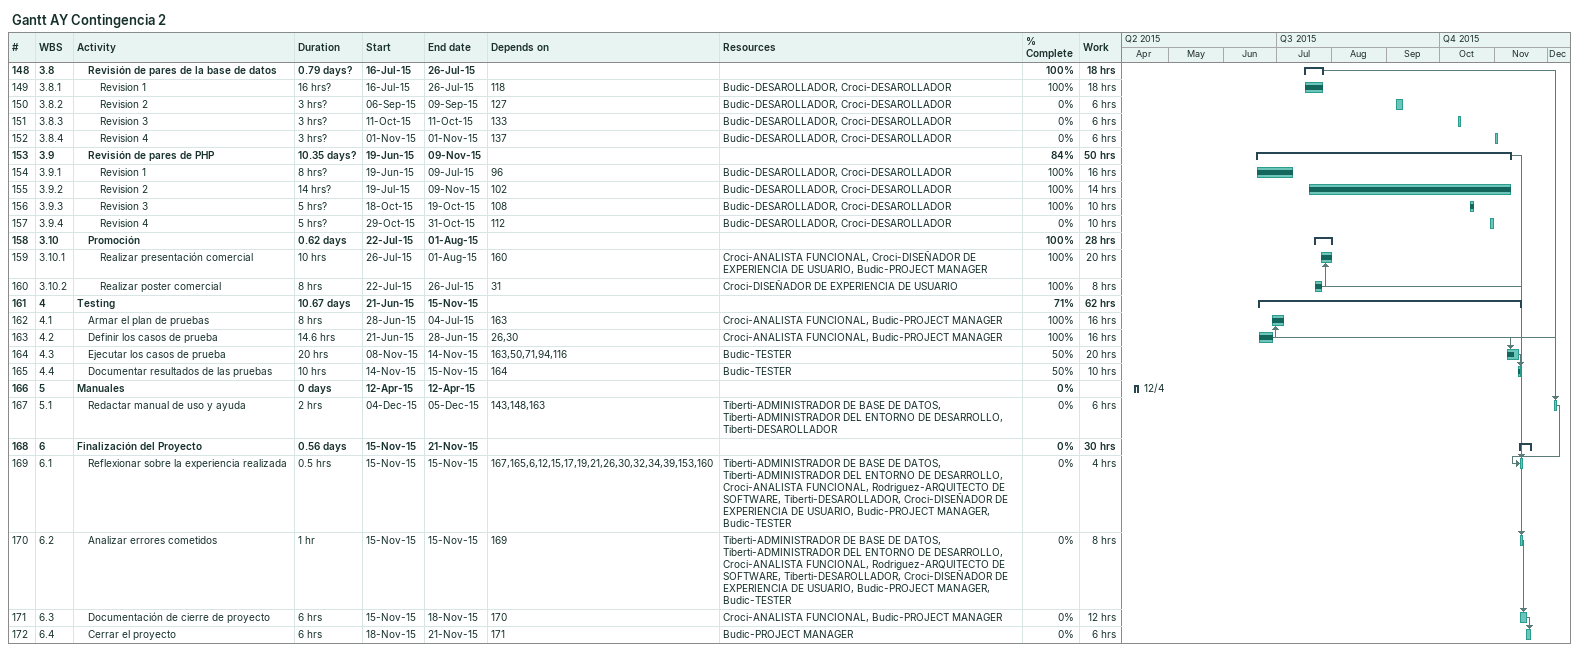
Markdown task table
Gantt AY Contingencia 2

| ID | WBS | Task | Duration | Start | Finish | Predecessors | Resources | % complete | Work (h) |
|---|---|---|---|---|---|---|---|---|---|
| 148 | 3.8 | **Revisión de pares de la base de datos** | 0.79d? | 2015-07-16 | 2015-07-26 |  |  | 100 | 18 |
| 149 | 3.8.1 | Revision 1 | 16h? | 2015-07-16 | 2015-07-26 | 118 | Budic-DESAROLLADOR, Croci-DESAROLLADOR | 100 | 18 |
| 150 | 3.8.2 | Revision 2 | 3h? | 2015-09-06 | 2015-09-09 | 127 | Budic-DESAROLLADOR, Croci-DESAROLLADOR | 0 | 6 |
| 151 | 3.8.3 | Revision 3 | 3h? | 2015-10-11 | 2015-10-11 | 133 | Budic-DESAROLLADOR, Croci-DESAROLLADOR | 0 | 6 |
| 152 | 3.8.4 | Revision 4 | 3h? | 2015-11-01 | 2015-11-01 | 137 | Budic-DESAROLLADOR, Croci-DESAROLLADOR | 0 | 6 |
| 153 | 3.9 | **Revisión de pares de PHP** | 10.35d? | 2015-06-19 | 2015-11-09 |  |  | 84 | 50 |
| 154 | 3.9.1 | Revision 1 | 8h? | 2015-06-19 | 2015-07-09 | 96 | Budic-DESAROLLADOR, Croci-DESAROLLADOR | 100 | 16 |
| 155 | 3.9.2 | Revision 2 | 14h? | 2015-07-19 | 2015-11-09 | 102 | Budic-DESAROLLADOR, Croci-DESAROLLADOR | 100 | 14 |
| 156 | 3.9.3 | Revision 3 | 5h? | 2015-10-18 | 2015-10-19 | 108 | Budic-DESAROLLADOR, Croci-DESAROLLADOR | 100 | 10 |
| 157 | 3.9.4 | Revision 4 | 5h? | 2015-10-29 | 2015-10-31 | 112 | Budic-DESAROLLADOR, Croci-DESAROLLADOR | 0 | 10 |
| 158 | 3.10 | **Promoción** | 0.62d | 2015-07-22 | 2015-08-01 |  |  | 100 | 28 |
| 159 | 3.10.1 | Realizar presentación comercial | 10h | 2015-07-26 | 2015-08-01 | 160 | Croci-ANALISTA FUNCIONAL, Croci-DISEÑADOR DE EXPERIENCIA DE USUARIO, Budic-PROJECT MANAGER | 100 | 20 |
| 160 | 3.10.2 | Realizar poster comercial | 8h | 2015-07-22 | 2015-07-26 | 31 | Croci-DISEÑADOR DE EXPERIENCIA DE USUARIO | 100 | 8 |
| 161 | 4 | **Testing** | 10.67d | 2015-06-21 | 2015-11-15 |  |  | 71 | 62 |
| 162 | 4.1 | Armar el plan de pruebas | 8h | 2015-06-28 | 2015-07-04 | 163 | Croci-ANALISTA FUNCIONAL, Budic-PROJECT MANAGER | 100 | 16 |
| 163 | 4.2 | Definir los casos de prueba | 14.6h | 2015-06-21 | 2015-06-28 | 26, 30 | Croci-ANALISTA FUNCIONAL, Budic-PROJECT MANAGER | 100 | 16 |
| 164 | 4.3 | Ejecutar los casos de prueba | 20h | 2015-11-08 | 2015-11-14 | 163, 50, 71, 94, 116 | Budic-TESTER | 50 | 20 |
| 165 | 4.4 | Documentar resultados de las pruebas | 10h | 2015-11-14 | 2015-11-15 | 164 | Budic-TESTER | 50 | 10 |
| 166 | 5 | **Manuales** | 0d | 2015-04-12 | 2015-04-12 |  |  | 0 |  |
| 167 | 5.1 | Redactar manual de uso y ayuda | 2h | 2015-12-04 | 2015-12-05 | 143, 148, 163 | Tiberti-ADMINISTRADOR DE BASE DE DATOS, Tiberti-ADMINISTRADOR DEL ENTORNO DE DESARROLLO, Tiberti-DESAROLLADOR | 0 | 6 |
| 168 | 6 | **Finalización del Proyecto** | 0.56d | 2015-11-15 | 2015-11-21 |  |  | 0 | 30 |
| 169 | 6.1 | Reflexionar sobre la experiencia realizada | 0.5h | 2015-11-15 | 2015-11-15 | 167, 165, 6, 12, 15, 17, 19, 21, 26, 30, 32, 34, 39, 153, 160 | Tiberti-ADMINISTRADOR DE BASE DE DATOS, Tiberti-ADMINISTRADOR DEL ENTORNO DE DESARROLLO, Croci-ANALISTA FUNCIONAL, Rodriguez-ARQUITECTO DE SOFTWARE, Tiberti-DESAROLLADOR, Croci-DISEÑADOR DE EXPERIENCIA DE USUARIO, Budic-PROJECT MANAGER, Budic-TESTER | 0 | 4 |
| 170 | 6.2 | Analizar errores cometidos | 1h | 2015-11-15 | 2015-11-15 | 169 | Tiberti-ADMINISTRADOR DE BASE DE DATOS, Tiberti-ADMINISTRADOR DEL ENTORNO DE DESARROLLO, Croci-ANALISTA FUNCIONAL, Rodriguez-ARQUITECTO DE SOFTWARE, Tiberti-DESAROLLADOR, Croci-DISEÑADOR DE EXPERIENCIA DE USUARIO, Budic-PROJECT MANAGER, Budic-TESTER | 0 | 8 |
| 171 | 6.3 | Documentación de cierre de proyecto | 6h | 2015-11-15 | 2015-11-18 | 170 | Croci-ANALISTA FUNCIONAL, Budic-PROJECT MANAGER | 0 | 12 |
| 172 | 6.4 | Cerrar el proyecto | 6h | 2015-11-18 | 2015-11-21 | 171 | Budic-PROJECT MANAGER | 0 | 6 |
